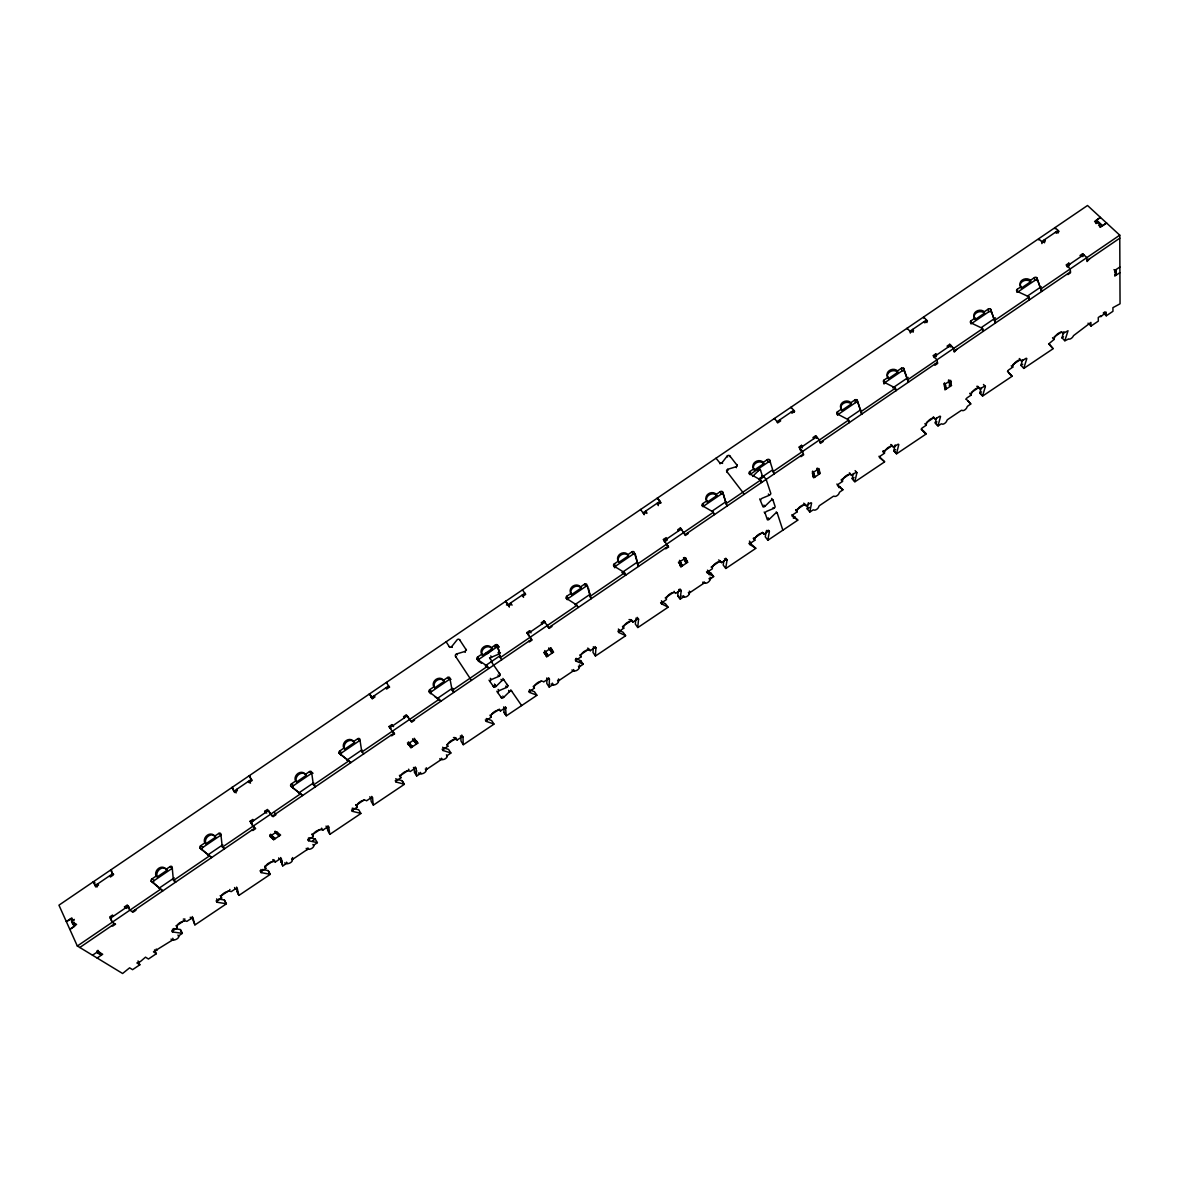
<?xml version="1.0" encoding="UTF-8"?>
<svg xmlns="http://www.w3.org/2000/svg" width="1179" height="1179" viewBox="0 0 1179 1179"><rect width="100%" height="100%" fill="white"/><g stroke="black" fill="none" stroke-linecap="round" stroke-linejoin="round"><path stroke-width="1.5" d="M503.993 707.886L503.964 712.19L506.233 715.668L505.437 706.693M546.968 678.573L546.791 683.452L549.178 687.092L551.949 685.235A1.592 0.781 -34.3 0 1 553.482 684.837A3.169 1.562 -34.3 0 0 556.517 684.041A3.169 1.562 -34.3 0 0 558.448 681.506A1.592 0.781 -34.4 0 1 559.406 680.224L572.847 671.205A1.577 0.781 -34.7 0 1 574.35 670.822A3.169 1.562 -34.8 0 0 577.371 670.04A3.169 1.562 -34.8 0 0 579.316 667.491A1.577 0.781 -34.8 0 1 580.289 666.209L583.237 664.234L580.702 660.682L575.942 658.663M549.105 686.871L549.414 679.06L548.544 677.763M593.302 647.949L592.993 652.444L595.424 656.04L625.651 635.746L623.087 632.239L618.489 630.102M595.366 655.819L595.94 647.831L595.041 646.564M635.776 619.461L635.319 624.03L637.795 627.596L668.095 607.244L665.487 603.781L661.891 601.938M637.751 627.361L638.561 619.226L637.191 617.354M678.205 591.46L677.689 595.587L680.165 598.888L681.226 590.605L679.974 588.955M723.847 560.836L723.213 565.036L725.763 568.529L755.842 548.338L749.859 542.9M725.733 568.278L727.06 559.848L725.778 558.212M766.306 530.918L765.259 536.813L767.853 540.262L797.829 520.145L791.949 514.663M767.838 540.011L769.386 531.434L768.413 530.226M808.381 502.696L807.158 508.694L809.811 512.099L812.523 510.286A1.577 0.752 -39.5 0 1 813.893 509.976A3.154 1.518 -39.6 0 0 816.62 509.387A3.154 1.518 -39.6 0 0 818.742 506.719A1.577 0.752 -39.7 0 1 819.818 505.393L832.963 496.551A1.577 0.752 -39.9 0 1 834.319 496.271A3.154 1.518 -40 0 0 837.016 495.681A3.154 1.518 -40 0 0 839.168 493.014A1.577 0.752 -40.1 0 1 840.244 491.672L842.956 489.845L836.854 484.068M809.796 511.848L811.579 503.124A1.592 0.766 -39.6 0 0 810.061 503.197L806.156 505.82A5.556 2.697 -39.5 0 0 800.777 506.115A5.556 2.697 -39.5 0 0 797.078 511.907L793.172 514.53A1.592 0.766 -39.3 0 0 792.126 516.181L797.711 519.954M853.331 473.472L852.181 478.468L854.878 481.577L856.912 472.691L855.114 470.613M895.2 444.91L893.785 450.54L896.526 453.62L898.796 444.586A1.592 0.752 -41.2 0 0 897.352 444.63L893.476 447.224A5.586 2.653 -41.1 0 0 888.362 447.357A5.586 2.653 -41.1 0 0 884.456 453.267L880.595 455.875A1.592 0.766 -40.9 0 0 879.475 457.555L884.53 461.667M936.48 418.147L935.242 422.73L938.027 425.752L940.533 416.585A1.592 0.752 -42 0 0 939.118 416.6L935.256 419.179A5.6 2.638 -41.8 0 0 930.26 419.238A5.6 2.638 -41.8 0 0 926.267 425.221L922.42 427.8A1.592 0.752 -41.7 0 0 921.285 429.495L926.075 433.784L921.506 429.141M981.311 387.596L979.778 392.828L982.623 395.805L985.379 386.491L983.478 384.487M1022.591 359.89L1020.926 365.21L1023.785 368.438L1053.112 348.733L1049.885 345.3M1023.814 368.143L1026.806 358.681A1.606 0.737 -43.4 0 0 1025.465 358.652L1021.633 361.216A5.63 2.594 -43.3 0 0 1016.887 361.128A5.63 2.594 -43.3 0 0 1012.702 367.214L1008.885 369.779A1.606 0.737 -43.1 0 0 1007.691 371.503M1063.93 331.682L1061.94 337.68L1064.829 340.864L1068.705 338.874A3.213 1.444 -43.9 0 0 1071.136 338.461A3.213 1.444 -43.9 0 0 1073.465 335.691L1090.899 322.442L1091.002 326.052L1098.327 321.13L1098.253 317.519L1100.759 315.825L1100.788 316.738L1106.197 312.184L1106.256 315.81L1112.961 311.3L1112.917 307.66L1120.05 303.799L1119.77 238.202M1064.873 340.584L1068.027 330.754L1062.972 333.48A5.659 2.564 -43.9 0 0 1058.344 333.318A5.659 2.564 -43.9 0 0 1054.07 339.449L1049.045 343.664L1053.053 348.512M716.021 458.218L719.632 462.654A1.636 1.371 -22.3 0 0 722.182 462.507L727.237 456.008A1.636 1.371 -22 0 1 729.801 455.86L737.332 465.631M446.134 641.803L449.258 646.623A1.651 1.385 -37.3 0 0 451.734 646.549L457.113 639.814A1.651 1.385 -36.9 0 1 459.589 639.725L460.193 640.521M486.234 652.96L486.47 653.313A1.606 0.84 -33.5 0 0 488.637 652.827L492.601 648.907M489.005 680.165L493.78 686.989A1.636 0.825 -33.3 0 0 495.976 686.458L501.871 680.696A1.636 0.825 -33.5 0 1 504.067 680.18L507.854 685.647A1.621 0.811 -33.5 0 1 506.557 687.46L498.982 690.717A1.621 0.811 -33.4 0 0 497.7 692.53L501.488 697.894A1.621 0.811 -33.4 0 0 503.669 697.364L509.49 691.675A1.621 0.811 -33.5 0 1 511.657 691.159L521.634 705.587M752.615 476.419L758.583 470.598A1.592 0.811 -39.6 0 1 760.529 470.244L762.68 476.788A1.577 0.811 -39.5 0 1 762.091 478.114M759.718 498.938L762.931 506.69A1.621 0.811 -39.1 0 0 764.906 506.307L771.022 500.412A1.621 0.811 -39.3 0 1 772.982 500.043L775.104 506.528A1.606 0.796 -39.2 0 1 773.66 508.429L766.615 511.362A1.606 0.796 -39 0 0 765.171 513.263L767.323 519.644A1.606 0.796 -39 0 0 769.268 519.261L775.31 513.44A1.606 0.781 -39.1 0 1 777.241 513.071L782.856 530.196M66.348 921.624L71.786 917.91L72.98 920.534M74.306 919.399L71.58 921.492L72.671 923.909L75.191 925.382L76.591 924.424L74.071 922.951L72.671 923.909M1096.043 223.568L1098.327 222.02M1097.973 222.492L1099.874 224.246L1098.563 225.145L1100.641 227.061L1106.565 223.023M69.812 929.303L75.264 925.589L74.071 922.951M162.761 890.911L151.133 881.229A1.739 1.4 -51.3 0 1 151.899 878.989L156.1 876.115A6.057 4.893 -50.9 0 1 158.782 868.26A6.057 4.893 -50.9 0 1 165.9 869.439L167.064 870.235L157.264 876.911L156.1 876.115M165.9 869.439L170.1 866.58A1.724 1.4 -50.7 0 1 172.149 866.919L173.372 880.035L175.656 881.612M211.557 857.634L199.87 848.025A1.724 1.4 -49.7 0 1 200.622 845.785L204.807 842.926A6.013 4.908 -49.4 0 1 207.401 835.145A6.013 4.908 -49.4 0 1 214.578 836.265L215.669 837.105L205.912 843.766L204.807 842.926M214.578 836.265L218.763 833.42A1.71 1.4 -49.1 0 1 220.827 833.745L222.227 846.714L224.408 848.364M290.741 786.098L302.266 795.28L290.741 786.098A1.695 1.415 -46.3 0 1 291.434 783.902L295.605 781.058A5.939 4.922 -45.9 0 1 298.022 773.409A5.939 4.922 -45.9 0 1 305.317 774.441L306.304 775.34L296.592 781.957L295.605 781.058M305.317 774.441L309.487 771.597A1.695 1.415 -45.5 0 1 311.58 771.891L313.334 784.595L315.279 786.393M350.62 762.297L339.051 753.175A1.68 1.415 -44.1 0 1 339.729 750.994L343.87 748.164A5.895 4.937 -43.7 0 1 346.213 740.574A5.895 4.937 -43.7 0 1 353.567 741.562L354.496 742.505L344.813 749.107L343.87 748.164M353.567 741.562L357.709 738.732A1.68 1.415 -43.3 0 1 359.816 739.012L361.761 751.568L363.751 753.823M451.026 679.369A1.665 1.415 -38.6 0 0 449.258 679.487L431.426 691.66A1.665 1.415 -39.6 0 0 430.792 693.783L429.127 691.793A1.665 1.415 -39.5 0 1 429.745 689.656L433.872 686.841A5.836 4.937 -39 0 1 436.038 679.384A5.836 4.937 -39 0 1 443.51 680.283L447.637 677.468A1.665 1.415 -38.5 0 1 449.774 677.719L452.058 689.995L453.679 691.999L453.031 688.507M478.276 660.844L477.009 659.164A1.665 1.415 -36.8 0 1 477.613 657.042L481.725 654.242A5.807 4.937 -36.3 0 1 483.803 646.844A5.807 4.937 -36.3 0 1 491.334 647.698L495.445 644.884A1.665 1.415 -35.8 0 1 497.597 645.134L499.115 647.227A1.651 1.415 -35.8 0 0 496.963 646.991L479.175 659.105A1.665 1.415 -36.8 0 0 478.409 660.859M567.055 599.551L566.288 598.313A1.651 1.415 -31.5 0 1 566.834 596.235L570.931 593.45A5.777 4.922 -31 0 1 572.847 586.184A5.777 4.922 -31 0 1 580.481 586.936L584.578 584.15A1.651 1.415 -30.4 0 1 586.759 584.371L591.033 598.814M634.95 554.012A1.651 1.4 -27.6 0 0 633.167 554.159L615.526 566.185A1.651 1.4 -28.6 0 0 614.79 567.762L613.758 565.964A1.651 1.4 -28.6 0 1 614.288 563.901L618.371 561.13A5.777 4.908 -28.1 0 1 620.198 553.938A5.777 4.908 -28.1 0 1 627.876 554.646L631.959 551.86A1.651 1.4 -27.6 0 1 634.169 552.067L638.517 566.436M702.64 506.557L702.257 505.658A1.651 1.4 -23.6 0 1 702.743 503.639L706.796 500.869A5.762 4.863 -23.1 0 1 708.461 493.809A5.762 4.863 -23.1 0 1 716.257 494.414L720.31 491.658A1.651 1.385 -22.6 0 1 722.55 491.835L726.839 505.717M749.667 474.518L749.313 473.59A1.651 1.385 -21.1 0 1 749.77 471.585L753.808 468.829A5.777 4.849 -20.7 0 1 755.4 461.829A5.777 4.849 -20.7 0 1 763.255 462.404L767.293 459.648A1.651 1.385 -20.3 0 1 769.533 459.81L770.418 462.315A1.651 1.385 -20.2 0 0 768.177 462.153L750.699 474.061A1.651 1.385 -21.1 0 0 750.183 474.606M837.311 414.787L837.046 413.814A1.651 1.371 -17.1 0 1 837.444 411.839L841.467 409.098A5.792 4.79 -16.8 0 1 842.897 402.216A5.792 4.79 -16.8 0 1 850.855 402.702L854.878 399.961A1.651 1.371 -16.4 0 1 857.148 400.094L861.628 413.785L857.148 400.094M884.073 383.691L883.69 382.025A1.665 1.356 -15.2 0 1 884.073 380.065L888.082 377.339A5.807 4.745 -15 0 1 889.423 370.53A5.807 4.745 -15 0 1 897.44 370.958L901.449 368.231A1.665 1.356 -14.6 0 1 903.733 368.349L908.493 382.305M970.818 323.798L970.656 322.751A1.665 1.341 -12.3 0 1 970.995 320.835L974.989 318.124A5.851 4.687 -12.1 0 1 976.183 311.433A5.851 4.687 -12.1 0 1 984.288 311.787L988.267 309.06A1.68 1.341 -11.8 0 1 990.596 309.163L995.253 322.648L990.596 309.163M1017.02 292.318L1016.902 291.242A1.68 1.326 -11 0 1 1017.226 289.341L1021.191 286.63A5.866 4.642 -10.9 0 1 1022.296 280.012A5.866 4.642 -10.9 0 1 1030.475 280.307L1034.44 277.61A1.68 1.326 -10.6 0 1 1036.783 277.684L1041.499 291.11L1036.783 277.684M433.872 686.841L434.712 687.843L444.321 681.285L443.51 680.283M481.725 654.242L482.506 655.273L492.1 648.745L491.334 647.698M570.931 593.45L571.609 594.555L581.144 588.056L580.481 586.936M618.371 561.13L618.975 562.265L628.495 555.795L627.876 554.646M706.796 500.869L707.312 502.077L716.758 495.637L716.257 494.414M753.808 468.829L754.28 470.067L763.697 463.656L763.255 462.404M841.467 409.098L841.835 410.41L851.209 404.014L850.855 402.702M888.082 377.339L888.391 378.68L897.735 372.313L897.44 370.958M974.989 318.124L975.195 319.524L984.48 313.187L984.288 311.787M1021.191 286.63L1021.353 288.074L1030.608 281.752L1030.475 280.307M162.525 890.572L153.462 882.806A1.724 1.4 -51.3 0 1 154.228 880.566L172.399 868.186L170.1 866.58M211.306 857.31L202.095 849.661A1.724 1.4 -49.8 0 1 202.832 847.436L220.945 835.1L218.763 833.42M292.746 787.881A1.695 1.4 -46.3 0 1 293.438 785.686L311.448 773.424A1.695 1.415 -45.5 0 1 313.054 773.247M340.937 755.032A1.68 1.415 -44.2 0 1 341.615 752.865L359.566 740.633A1.68 1.415 -43.3 0 1 360.111 740.368M567.438 599.58A1.651 1.4 -31.5 0 1 568.19 598.446L585.875 586.39A1.651 1.4 -30.4 0 1 587.79 586.317M703.244 506.587A1.651 1.385 -23.6 0 1 703.775 506.042L721.312 494.089A1.651 1.385 -22.6 0 1 723.538 494.266M837.665 414.979A1.651 1.371 -17.1 0 1 838.181 414.448L855.556 402.599A1.651 1.371 -16.3 0 1 857.84 402.732M884.014 383.823A1.651 1.356 -15.2 0 1 884.692 382.748L902.023 370.928A1.665 1.356 -14.6 0 1 904.322 371.046L908.272 381.967M990.979 311.993A1.665 1.341 -11.8 0 0 988.65 311.89L971.422 323.635L970.995 320.835M1037.048 280.587A1.68 1.326 -10.6 0 0 1034.72 280.499L1017.536 292.2L1017.226 289.341M125.136 908.198L124.502 906.887L127.317 904.971L129.823 910.232L133.153 912.148L135.968 910.232L135.172 909.731M132.21 911.75L254.811 828.13L249.992 821.35L252.792 819.434L253.47 820.717M265.334 812.626L264.656 811.358L267.441 809.457L272.246 816.236L393.757 733.367L389.026 726.559L391.796 724.672L393.565 726.603M528.28 634.759L526.836 632.622L529.577 630.75L530.373 631.929M551.492 625.798L551.949 626.506L549.208 628.378L543.976 620.935L541.235 622.807L542.031 623.971M667.27 539.982L664.558 541.839L663.438 539.496L666.15 537.653L667.005 538.774M687.755 532.849L688.109 533.63L685.397 535.487L680.416 527.927L677.704 529.769L678.573 530.889M802.457 446.428L801.528 445.353L798.831 447.195L802.516 451.513M822.839 440.725L823.089 441.565L820.407 443.407L819.376 440.003L815.676 435.714L812.979 437.556L813.908 438.617M936.716 354.894L935.743 353.862L933.061 355.69L936.966 359.816L937.629 363.441L934.962 365.269L934.8 364.37M956.817 349.338L954.297 352.079L953.693 348.409L949.758 344.312L947.091 346.125L948.063 347.157M1069.81 264.155L1068.778 263.168L1066.125 264.98L1070.252 268.915L1070.517 272.806L1067.879 274.619L1067.806 273.646M1089.647 258.761L1087.053 261.532L1086.832 257.611L1082.676 253.691L1080.038 255.504L1081.069 256.477M112.329 922.155L110.472 918.19L128.084 906.194L128.894 906.695M252.159 829.942L252.866 830.502L255.651 828.601L252.851 826.332L250.818 822.515L268.267 810.621L268.959 811.196M407.787 716.552L407.197 715.904L389.91 727.694L390.5 728.327M528.619 634.936L527.779 633.698L544.919 622.011L545.391 622.733M800.703 450.967L799.819 448.226L816.605 436.79L816.988 438.072M953.723 348.645L950.746 345.329L934.033 356.721L934.21 357.635M159.091 888.2L174.256 877.854M207.651 855.099L222.816 844.754M298.685 793.025L313.717 782.768M346.803 760.204L361.85 749.947M437.217 698.558L452.235 688.315M485.276 665.781L500.088 655.686M574.851 604.709L590.016 594.363M621.878 572.64L637.058 562.295M712.249 511.023L725.807 501.782M758.922 479.205L772.068 470.229M848.099 418.398L860.685 409.806M892.827 387.891L908.184 377.427M981.665 327.32L995.533 317.858M1027.395 296.135L1041.234 286.703M1086.994 260.559L1119.829 238.158L1119.755 235.166L1087.524 205.5L58.95 905.177L77.328 946.03L160.432 889.349M209.346 855.998L173.49 880.448L175.789 882.025M349.013 760.764L313.467 784.993L315.427 786.791M361.909 751.966L439.384 699.132M487.443 666.356L452.22 690.378L453.841 692.382M500.22 657.646L577.017 605.269M589.736 596.603L624.649 572.788M637.323 564.151L713.442 512.246M726.043 503.654L760.661 480.045L761.56 482.52M773.218 471.482L848.674 420.019L849.381 422.627M907.933 379.623L982.726 328.602L983.124 331.402M1119.755 235.166L1041.47 288.546L1041.735 291.434M77.328 946.03L79.848 947.459L114.628 923.746M411.044 721.577L531.478 639.431L526.836 632.622M803.326 454.033L684.97 534.75L683.894 532.392M820.142 442.552L937.423 362.321M954.15 351.165L1070.458 271.848M274.486 812.302L275.857 814.822L273.071 816.723L268.267 810.621M393.005 731.466L394.493 733.913L391.723 735.799L391.133 735.165M663.438 539.496L668.508 547.012L665.796 548.854L665.413 548.088M94.998 884.957L96.044 884.25M370.663 697.393L371.989 696.804M506.454 605.019L507.633 604.208L506.896 603.117M94.895 882.614L93.465 881.7L95.263 885.562L112.683 873.713L113.685 874.376M232.956 788.161L232.071 787.41L234.061 791.138L251.319 779.393L252.011 779.982M506.159 602.042L505.658 601.305L508.002 604.739L524.964 593.199L525.451 593.936M658.044 499.248L657.469 498.039L660.004 501.311L643.189 512.762L644.161 514.737M508.65 605.977L511.362 604.134L510.581 602.985L512.054 605.166M840.273 486.721L838.917 487.634M280.779 862.276L282.37 861.201M414.551 772.481L416.835 770.948M579.405 661.832L580.879 660.844M709.139 574.748L711.188 573.377M793.349 518.229L795.221 516.977M807.173 508.945L809.384 507.471M854.053 477.48L852.196 478.733L854.878 481.843L884.633 461.859L878.974 456.273M895.627 449.567L893.785 450.82L896.512 453.886L926.163 433.975L923.393 430.939M936.907 421.876L935.227 422.996L938.012 426.032L940.695 424.219A1.592 0.737 -41.9 0 1 941.992 423.968A3.183 1.488 -41.9 0 0 944.571 423.467A3.183 1.488 -41.9 0 0 946.796 420.741A1.592 0.737 -42 0 1 947.901 419.385L960.914 410.646A1.592 0.737 -42.2 0 1 962.197 410.395A3.183 1.474 -42.3 0 0 964.746 409.924A3.183 1.474 -42.3 0 0 966.986 407.182A1.592 0.737 -42.3 0 1 968.121 405.812L970.803 404.014L967.885 400.816M981.591 391.87L979.764 393.108L982.593 396.085L1012.024 376.322L1009.15 373.375M1020.896 365.49L1022.738 364.252M1061.896 337.96L1063.561 336.855M1104.119 312.391L1104.959 311.831M309.738 837.753L315.132 838.932L317.402 842.72L314.557 844.621A1.636 0.781 -29.6 0 0 313.702 845.829A3.272 1.562 -29.5 0 1 311.963 848.261A3.272 1.562 -29.5 0 1 308.633 849.234A1.636 0.781 -29.5 0 0 306.967 849.72L293.217 858.946A1.636 0.781 -29.2 0 0 292.363 860.154A3.286 1.562 -29.1 0 1 290.653 862.571A3.286 1.562 -29.1 0 1 287.293 863.559A1.636 0.781 -29.1 0 0 285.598 864.06L282.768 865.976L280.027 858.651M444.188 748.017L448.565 749.387L450.953 753.042L448.153 754.928A1.606 0.781 -32.1 0 0 447.239 756.166A3.213 1.562 -32.1 0 1 445.397 758.657A3.213 1.562 -32.1 0 1 442.228 759.527A1.606 0.781 -32 0 0 440.637 759.969L427.049 769.091A1.606 0.781 -31.7 0 0 426.135 770.344A3.213 1.562 -31.6 0 1 424.322 772.82A3.213 1.562 -31.6 0 1 421.124 773.704A1.606 0.781 -31.6 0 0 419.518 774.146L416.703 776.047L414.463 772.274L414.197 768.148M79.804 947.489L122.616 973.5L129.602 967.841L132.579 969.669L139.844 964.79L136.897 962.948L140.36 961.578L145.518 957.156L148.436 959.028L156.365 953.693L153.462 951.821L171.795 940.474A1.68 0.766 -27.2 0 1 173.549 939.928A3.36 1.547 -27.2 0 0 177.056 938.852A3.36 1.547 -27.2 0 0 178.677 936.494A1.68 0.766 -27.3 0 1 179.488 935.315L182.347 933.4L180.49 929.583M707.621 571.255L711.055 573.2L713.708 576.619L710.966 578.462A1.577 0.766 -37.5 0 0 709.95 579.773A3.154 1.547 -37.5 0 1 707.901 582.397A3.154 1.547 -37.5 0 1 705.042 583.06A1.577 0.766 -37.4 0 0 703.612 583.399L690.319 592.33A1.577 0.766 -37.1 0 0 689.302 593.641A3.154 1.547 -37 0 1 687.269 596.235A3.154 1.547 -37 0 1 684.395 596.928A1.577 0.766 -37 0 0 682.95 597.281L680.209 599.124L677.733 595.837M92.493 955.226L98.108 951.453L99.684 952.426L98.284 953.369L97.091 950.731M1119.873 267.029L1114.715 270.477L1114.73 272.408L1116.027 271.553L1113.978 269.623M275.385 831.298L276.741 833.804L278.126 832.875L276.829 831.74L269.903 836.383L271.199 837.517L272.585 836.589M412.915 739.189L414.389 741.606L415.745 740.677L414.669 739.41L407.816 744.008L408.907 745.275L410.277 744.347M543.873 652.326L545.052 654.065L546.408 653.151L544.742 650.587M545.052 654.065L544.182 652.665L550.961 648.126L551.816 649.526L550.475 650.44L549.281 648.701M678.411 562.206L679.679 563.871L681.02 562.972M685.028 560.29L686.37 559.391L685.706 557.859L679.001 562.339L679.679 563.871M818.093 471.143L819.42 470.259L818.963 468.594L812.331 473.044L812.803 474.695L814.114 473.811L812.316 471.674M949.67 382.983L950.981 382.114L950.731 380.331L944.173 384.722L944.438 386.491L945.75 385.621L943.834 383.588M813.024 475.24L814.011 474.577M271.671 835.926L270.374 834.791L272.393 838.564L273.779 837.635M277.935 834.85L279.305 833.921L280.602 835.056L273.69 839.684L272.393 838.564M411.265 745.511L409.909 746.425L410.985 747.692L417.808 743.124L416.334 740.721M415.376 742.77L416.732 741.856L417.808 743.124M547.203 654.433L545.862 655.332L546.732 656.732L553.482 652.208L552.612 650.808L551.271 651.722M685.087 558.993L684.424 557.475L686.974 560.791L685.633 561.69L684.365 560.025M814.542 475.314L813.23 476.198L813.687 477.834L820.289 473.413L819.832 471.777L818.506 472.661M946 387.243L944.688 388.112L944.954 389.881L951.482 385.504L949.316 381.701M949.92 384.619L951.217 383.735M1116.041 273.307L1114.759 274.176L1114.774 276.092L1119.917 272.644M97.105 958.026L102.706 954.268L101.129 953.31L99.729 954.238L97.931 950.303M679.693 565.124L680.961 566.79L687.622 562.309L686.974 560.791M176.157 925.736A5.895 2.756 -27.3 0 0 176.364 925.898L184.572 920.401M228.859 890.69L220.679 896.158L221.652 898.059L217.555 900.8A1.665 0.781 -27.9 0 0 216.877 902.215L226.132 903.718L224.216 899.96L218.439 899.017M264.656 866.359A5.792 2.771 -28.8 0 0 264.848 866.536L272.983 861.083M317.166 842.602L308.515 840.73A1.651 0.796 -29.5 0 1 309.252 839.271L313.305 836.545L312.288 834.703L320.393 829.264M364.193 799.878L356.117 805.301L357.163 807.114L353.125 809.826A1.636 0.796 -30.3 0 0 352.344 811.314L360.73 813.363M407.831 770.594L399.784 776.003L400.86 777.801L396.837 780.498A1.621 0.796 -31.2 0 0 396.026 781.986L404.132 784.212L401.995 780.645L396.94 779.245M448.035 743.625L456.052 738.246L457.172 740.014L461.181 737.317A1.606 0.796 -32.5 0 1 463.008 737.052L463.2 744.553M491.378 714.548L499.365 709.183L500.5 710.922L504.494 708.255A1.606 0.796 -33.3 0 1 506.292 708.004M541.19 681.123L533.232 686.458L534.396 688.182L530.403 690.865A1.592 0.796 -33.9 0 0 529.518 692.412L536.769 695.168M581.144 654.316L589.073 648.995L590.266 650.69L594.231 648.037A1.592 0.781 -35.2 0 1 595.94 647.831M665.221 597.915L673.091 592.624M711.114 567.114L720.266 560.983L721.533 562.604L725.453 559.981A1.592 0.781 -37.9 0 1 727.06 559.848M755.71 548.161L749.859 544.536A1.592 0.781 -38.5 0 1 750.89 542.9L754.796 540.277L753.514 538.67L762.621 532.554A5.556 2.712 -38.6 0 0 762.518 532.318M797.078 511.907L795.751 510.315L804.844 504.229A5.556 2.697 -39.5 0 0 804.741 503.993M856.912 472.691A1.592 0.766 -40.5 0 0 855.423 472.75L851.547 475.358L850.206 473.796L841.143 479.868L842.499 481.43L838.608 484.038A1.592 0.766 -40.2 0 0 837.532 485.704L842.838 489.653M884.456 453.267L883.086 451.734L892.105 445.677L893.476 447.224M926.37 422.686L933.856 417.661L935.256 419.179M971.275 392.563L978.732 387.552L980.162 389.055L983.993 386.476A1.606 0.737 -42.7 0 1 985.379 386.491M1012.746 364.724L1020.189 359.742L1021.633 361.216M1054.085 336.988L1061.483 332.021L1062.972 333.48M173.681 928.566L180.225 929.494L182.097 933.296L172.547 931.97A1.68 0.781 -27.2 0 1 173.195 930.57L177.307 927.814A5.895 2.741 -27.3 0 1 179.606 922.877A5.895 2.741 -27.3 0 1 186.871 921.389L190.969 918.647A1.68 0.781 -27.5 0 1 193.032 918.22L194.8 924.749M236.213 888.539L238.806 895.215L237.288 888.524A1.665 0.781 -28.2 0 0 235.269 888.922L231.187 891.648A5.851 2.756 -28 0 0 224.054 893.048A5.851 2.756 -28 0 0 221.652 898.059M262.46 869.483L268.046 870.544L270.02 874.258L261.045 872.578A1.651 0.781 -28.7 0 1 261.767 871.134L265.835 868.407A5.792 2.771 -28.8 0 1 268.34 863.337A5.792 2.771 -28.8 0 1 275.341 862.026L279.408 859.299A1.651 0.796 -29 0 1 281.398 858.931L282.636 865.784M313.305 836.545A5.748 2.771 -29.7 0 1 315.928 831.416A5.748 2.771 -29.7 0 1 322.766 830.193L326.834 827.481A1.636 0.796 -29.8 0 1 328.779 827.127L329.752 834.157M373.257 804.948L372.535 797.756A1.621 0.796 -30.7 0 0 370.633 798.08L366.595 800.792A5.703 2.771 -30.5 0 0 359.875 801.926A5.703 2.771 -30.5 0 0 357.163 807.114M416.614 775.826L416.143 768.487A1.621 0.796 -31.5 0 0 414.286 768.782L410.248 771.493A5.674 2.771 -31.3 0 0 403.675 772.54A5.674 2.771 -31.3 0 0 400.86 777.801M450.761 752.909L442.965 750.492A1.606 0.796 -32.1 0 1 443.79 748.989L447.814 746.292A5.644 2.771 -32.3 0 1 450.732 740.972A5.644 2.771 -32.3 0 1 457.172 740.014M493.839 723.98L486.323 721.401A1.606 0.796 -33 0 1 487.178 719.868L491.171 717.186A5.615 2.771 -33.2 0 1 494.207 711.807A5.615 2.771 -33.2 0 1 500.5 710.922M549.414 679.06A1.592 0.796 -34.2 0 0 547.66 679.281L543.681 681.948A5.6 2.771 -34.1 0 0 537.506 682.744A5.6 2.771 -34.1 0 0 534.396 688.182M583.074 664.072L576.118 661.139A1.592 0.796 -34.9 0 1 577.032 659.562L581.011 656.909A5.571 2.756 -35 0 1 584.239 651.397A5.571 2.756 -35 0 1 590.266 650.69M625.489 635.584L618.813 632.489A1.592 0.781 -35.8 0 1 619.756 630.898L623.72 628.245A5.571 2.756 -35.9 0 1 627.036 622.689A5.571 2.756 -35.9 0 1 632.931 622.055L636.881 619.402A1.592 0.781 -36.1 0 1 638.561 619.226M667.948 607.082L661.537 603.81A1.592 0.781 -36.6 0 1 662.51 602.204L666.459 599.566A5.556 2.741 -36.8 0 1 669.878 593.951A5.556 2.741 -36.8 0 1 675.641 593.405L679.576 590.753A1.592 0.781 -37 0 1 681.226 590.605M713.575 576.457L707.444 572.994A1.592 0.781 -37.6 0 1 708.446 571.388L712.381 568.75A5.556 2.726 -37.8 0 1 715.904 563.061A5.556 2.726 -37.8 0 1 721.533 562.604M754.796 540.277A5.556 2.712 -38.6 0 1 758.421 534.544A5.556 2.712 -38.6 0 1 763.918 534.161L767.824 531.537A1.592 0.766 -38.8 0 1 769.386 531.434M980.162 389.055A5.615 2.609 -42.6 0 0 975.298 389.041A5.615 2.609 -42.6 0 0 971.201 395.068L967.355 397.647A1.606 0.752 -42.4 0 0 966.19 399.357M312.538 840.951L315.368 839.05M1096.573 222.743L1096.514 220.046L1100.464 217.408L1094.584 221.475L1096.662 223.376M1106.521 222.993L1102.571 225.631L1096.514 220.046M66.481 921.713L70.725 918.868L73.982 920.917M69.929 929.391L74.189 926.547L70.725 918.868M489.889 681.491A1.651 0.84 -33.3 0 1 491.186 679.664L498.864 676.363A1.651 0.84 -33.5 0 0 500.161 674.535L499.292 673.209M492.395 661.905L490.361 658.958A1.592 0.825 -33.5 0 1 491.614 657.16L499.056 654.006A1.592 0.825 -33.7 0 0 500.397 652.547M763.741 477.009L763.447 476.124L766.144 479.396L770.786 493.338A1.636 0.811 -39.3 0 1 769.327 495.268L762.179 498.231A1.636 0.811 -39.2 0 0 760.72 500.161M759.969 479.205L760.838 478.851M727.222 472.47L726.853 471.541A1.636 1.371 -22.1 0 1 727.738 469.316L736.02 466.766A1.636 1.371 -21.7 0 0 736.904 464.555M471.423 680.401L455.521 656.29A1.651 1.4 -37.4 0 1 456.553 653.962L464.747 651.501A1.651 1.4 -37 0 0 465.764 649.172L459.589 639.725M352.889 808.322L358.637 809.737L360.951 813.481L329.855 834.349L327.703 830.502L327.143 826.553M530.845 690.349L534.455 691.719L536.946 695.315L506.307 715.874L504.037 712.411M1016.902 291.242L1028.781 296.725L1029.075 299.584M970.656 322.751L982.387 328.351L982.785 331.152M883.69 382.025L895.141 387.847L895.745 390.514M837.046 413.814L848.349 419.753L849.057 422.362M749.313 473.59L760.337 479.779L761.251 482.24M702.257 505.658L713.133 511.966L714.459 514.633M111.946 925.574L112.771 926.06L115.571 924.144L112.182 922.258L109.721 916.967L112.536 915.051L113.155 916.363M96.722 952.381L101.32 955.196L100.112 952.573M110.472 918.19L111.504 918.809M613.758 565.964L624.354 572.508L625.872 575.057M622.556 572.906L625.577 574.777M124.502 906.887L126.919 908.405M95.263 885.562L97.312 886.859M566.288 598.313L576.723 604.989L578.358 607.465M111.666 870.397L110.855 869.866L112.683 873.713M151.133 881.229L153.462 882.806M151.899 878.989L154.228 880.566M477.009 659.164L487.163 666.061L488.99 668.419M478.571 661.227L481.474 663.202M485.807 666.15L488.695 668.125M429.127 691.793L441.049 701.122M435.066 696.804L440.769 700.812M199.87 848.025L202.095 849.661M200.622 845.785L202.832 847.436M339.051 753.175L350.885 762.607M224.541 848.777L222.359 847.126L300.527 793.821L302.517 795.589M250.818 822.515L251.687 823.237M249.992 821.35L252.1 823.06M234.061 791.138L236.183 792.892M264.656 811.358L266.719 813.083M250.508 783.151L248.415 781.368L249.093 782.605L251.849 780.719L249.167 775.782L250.184 776.445M291.434 783.902L293.438 785.686M309.487 771.597L311.448 773.424M1055.028 227.606L1059.081 231.438L1056.472 233.221L1055.456 232.263M1103.279 312.951L1106.256 315.81M1088.04 323.179L1091.002 326.052M966.176 399.121L970.715 403.807M339.729 750.994L341.615 752.865M1054.07 339.449L1052.596 337.99A5.659 2.564 -43.9 0 1 1052.596 337.695M1011.258 365.726L1012.702 367.214M357.709 738.732L359.566 740.633M1009.077 373.153L1011.95 376.116L1007.485 371.429M923.835 321.808L924.793 322.81L927.446 321.012L923.599 317.004L923.835 318.168M971.201 395.068L969.786 393.565A5.615 2.623 -42.6 0 1 969.757 393.285M949.066 380.08L950.981 382.114M948.447 380.198L950.186 386.388L949.228 385.371M949.567 383.484L951.482 385.504M944.526 382.821L946.265 389.011L944.6 387.228M389.026 726.559L390.794 728.489M392.121 731.363L394.493 733.913M924.881 423.688L926.267 425.221M369.322 694.048L371.857 696.583M372.535 698.513L371.636 697.526L388.598 685.986L389.63 687.151M385.872 687.843L386.594 689.037L389.335 687.165L386.417 682.435L387.154 683.26M413.947 719.603L414.507 720.251L411.751 722.137L406.313 714.783L403.557 716.67L404.294 717.878M791.08 412.134L791.993 413.181L794.661 411.368L791.05 407.182L791.463 408.479M779.746 419.842L780.645 420.903L777.978 422.716L774.397 418.501L774.691 419.356M817.607 468.137L819.42 470.259M799.819 448.226L802.575 451.454L803.651 454.829L800.968 456.671L800.688 455.831M816.723 468.417L818.978 474.297L817.622 472.705M812.744 471.084L815.013 476.95L812.979 474.562M1048.632 343.811L1049.384 344.71M429.745 689.656L431.426 691.66M804.844 504.229L806.156 505.82M759.232 468.682L760.367 470.053M758.804 468.151L760.529 470.244M757.611 469.419L758.583 470.598M761.722 475.623L762.68 476.788M760.308 477.51L761.103 478.482M768.325 494.045L769.327 495.268M771.655 498.422L772.982 500.043M772.997 507.618L773.66 508.429M776.254 511.863L777.241 513.071M763.918 505.098L764.906 506.307M764.169 512.054L765.171 513.263M768.119 517.846L769.268 519.261M726.853 471.541L744.303 494.281M766.851 530.329L767.824 531.537M762.621 532.554L763.918 534.161M447.637 677.468L449.258 679.487M749.431 541.087L750.89 542.9M748.886 543.327L749.859 544.536M724.495 558.758L725.453 559.981M455.521 656.29L456.229 657.189M657.337 498.142L660.726 502.505L658.029 504.332L657.189 503.241L658.309 505.629M456.553 653.962L457.26 654.876M449.258 646.623L449.862 647.404M707.503 570.15L708.446 571.388M706.501 571.771L707.444 572.994M710.023 577.238L710.966 578.462M451.734 646.549L452.338 647.33M709.006 578.55L709.95 579.773M704.099 581.837L705.042 583.06M685.087 557.726L686.37 559.391M686.355 560.659L687.622 562.309M702.669 582.175L703.612 583.399M683.511 557.638L686.296 563.208L685.441 562.103M640.536 509.564L643.896 513.956L646.593 512.113L645.753 511.023L646.903 513.396M679.502 560.334L682.287 565.891L681.02 564.225M666.798 544.757L668.508 547.012M680.357 562.707L681.624 564.373L680.283 565.272L680.961 566.79M464.747 651.501L465.337 652.267M689.391 591.106L690.319 592.33M688.374 592.403L689.302 593.641M465.764 649.172L466.457 650.086M683.466 595.704L684.395 596.928M678.647 589.515L679.576 590.753M682.022 596.043L682.95 597.281M477.613 657.042L479.175 659.105M661.434 600.759L662.51 602.204M660.608 602.572L661.537 603.81M635.967 618.15L636.881 619.402M632.931 622.055L631.723 620.375L622.497 626.565L623.72 628.245M501.738 659.724L500.058 657.263L497.597 645.134M495.445 644.884L496.963 646.991M618.4 629.011L619.756 630.898M617.914 631.222L618.813 632.489M593.332 646.755L594.231 648.037M500.161 674.535L491.289 661.699M581.011 656.909L579.817 655.2A5.571 2.771 -35 0 1 579.714 654.979M576.148 658.295L577.032 659.562M579.405 664.941L580.289 666.209M575.234 659.857L576.118 661.139M578.432 666.223L579.316 667.491M522.459 589.883L525.613 594.437L522.901 596.279L522.12 595.144L523.564 597.326M573.48 669.539L574.35 670.822M571.962 669.923L572.847 671.205M550.637 647.787L551.816 649.526M552.288 650.484L553.482 652.208M548.81 647.875L552.126 653.107L551.138 651.663M546.702 653.8L548.088 655.819L545.538 651.751M528.885 641.214L529.356 641.921L532.097 640.05L527.779 633.698M545.538 654.993L546.732 656.732M505.526 601.408L509.343 607.008M558.537 678.942L559.406 680.224M508.002 604.739L509.24 606.551M557.564 680.224L558.448 681.506M552.317 683.127L553.482 684.837M551.079 683.953L551.949 685.235M546.791 677.999L547.66 679.281M529.577 630.75L531.022 632.887M496.565 646.652L499.395 650.823M529.533 689.568L530.403 690.865M528.649 691.115L529.518 692.412M498.069 652.518L499.056 654.006M490.773 655.878L491.614 657.16M489.521 657.676L490.361 658.958M506.985 684.336L507.854 685.647M510.787 689.848L511.657 691.159M502.902 678.411L504.067 680.18M508.621 690.363L509.49 691.675M500.987 679.384L501.871 680.696M506.557 687.46L505.688 686.134M497.98 675.036L498.864 676.363M494.679 684.483L495.843 686.237M502.814 696.052L503.669 697.364M498.113 689.406L498.982 690.717M494.443 684.115L495.976 686.458M490.317 678.323L491.186 679.664M500.633 696.583L501.488 697.894M497.7 692.53L496.831 691.218M492.91 685.662L493.78 686.989M543.976 620.935L545.376 623.101M547.203 625.607L548.603 627.759L667.992 546.334L666.872 544.005M503.639 706.943L504.494 708.255M491.171 717.186L490.051 715.432A5.615 2.771 -33.2 0 1 489.919 715.226M487.178 719.868L486.337 718.556L491.584 720.502L494.03 724.127L463.288 744.774L460.989 741.046L460.856 736.359M485.335 719.868L486.323 721.401M461.755 735.062L463.008 737.052M460.341 735.991L461.181 737.317M446.708 744.524L447.814 746.292M442.7 747.206L443.79 748.989M446.414 754.84L447.239 756.166M442.14 749.166L442.965 750.492M441.403 758.2L442.228 759.527M439.811 758.642L440.637 759.969M566.834 596.235L568.19 598.446M407.197 715.904L409.452 719.544M414.271 738.275L415.745 740.677M415.524 742.534L416.452 744.037L412.562 739.115M426.238 767.765L427.049 769.091M411.618 745.57L412.355 746.779L408.45 741.871M425.324 769.003L426.135 770.344M409.526 745.29L410.985 747.692M407.433 742.858L408.907 745.275M374.229 695.757L374.951 696.951L372.21 698.823L369.469 693.959M391.796 724.672L392.533 725.896M420.313 772.378L421.124 773.704M415.2 766.925L416.143 768.487M418.707 772.82L419.518 774.146M413.461 767.441L414.286 768.782M402.201 780.778L404.338 784.344L373.36 805.139L371.149 801.337L370.795 797.756M395.761 778.7L396.837 780.498M395.23 780.645L396.026 781.986M584.578 584.15L585.875 586.39M371.753 796.4L372.535 797.756M369.838 796.724L370.633 798.08M352.212 808.234L353.125 809.826M351.563 809.944L352.344 811.314M327.998 825.757L328.779 827.127M326.052 826.096L326.834 827.481M322.766 830.193L321.749 828.351A5.748 2.771 -29.6 0 0 321.543 828.189M312.936 844.459L313.702 845.829M308.485 837.886L309.252 839.271M307.748 839.345L308.515 840.73M307.881 847.863L308.633 849.234M306.201 848.349L306.967 849.72M614.288 563.901L615.526 566.185M249.314 775.694L251.319 779.393M292.466 857.56L293.217 858.946M278.2 834.113L279.217 835.985L274.766 831.416M291.611 858.769L292.363 860.154M274.398 837.503L275.075 838.755L270.61 834.201M286.541 862.173L287.293 863.559M272.349 837.178L273.69 839.684M284.861 862.674L285.598 864.06M269.858 835.012L271.199 837.517M280.646 857.531L281.398 858.931M278.657 857.899L279.408 859.299M236.684 789.355L237.347 790.593L234.577 792.465L231.939 787.513M275.341 862.026L274.339 860.169A5.792 2.771 -28.8 0 0 272.791 859.653M268.281 870.662L270.256 874.376L238.939 895.392L237.008 891.648M264.848 866.536L265.835 868.407M260.898 869.498L261.767 871.134M260.058 870.706L261.045 872.578M631.959 551.86L633.167 554.159M236.566 887.109L237.288 888.524M234.547 887.507L235.269 888.922M224.467 900.063L226.383 903.821L194.948 924.94L192.044 917.704M216.597 898.899L217.555 900.8M216.155 900.8L216.877 902.215M192.206 916.555L193.032 918.22M190.261 917.218L190.969 918.647M640.683 509.461L641.067 510.256M176.364 925.898L177.307 927.814M177.97 935.065L178.677 936.494M172.502 929.126L173.195 930.57M171.854 930.54L172.547 931.97M665 541.692L664.425 540.527L681.359 528.988L681.801 529.975M172.738 938.263L173.549 939.928M171.102 939.044L171.795 940.474M156.232 949.036L156.91 950.466M154.537 949.876L156.365 953.693M128.084 906.194L129.955 910.144M110.723 869.969L113.155 875.098L110.369 876.999L109.765 875.702M660.004 501.311L660.859 503.109M138.046 960.944L139.844 964.79M97.916 883.764L98.52 885.061L95.735 886.947L93.333 881.789M680.416 527.927L681.506 530.285M702.743 503.639L703.775 506.042M720.31 491.658L721.312 494.089M727.03 506.071L722.55 491.835M720.001 463.583L719.632 462.654M722.182 462.507L722.55 463.435M719.75 462.964L720.06 463.73M727.738 469.316L728.106 470.244M727.237 456.008L727.59 456.951M729.801 455.86L730.155 456.804M736.963 464.703L737.273 465.484M736.02 466.766L736.389 467.695M749.77 471.585L750.699 474.061M767.293 459.648L768.177 462.153M773.011 471.128L774.102 473.973M777.447 422.73L777.094 421.655L793.762 410.321L794.307 412.046M801.528 445.353L802.339 447.902M769.533 459.81L773.896 473.619M815.676 435.714L816.457 438.279M812.773 475.417L813.23 477.009M837.444 411.839L838.181 414.448M854.878 399.961L855.556 402.599M861.849 414.124L861.171 411.5L895.48 388.112L896.069 390.78M635.363 554.366L638.325 566.067M588.468 588.292L590.856 598.446M884.073 380.065L884.692 382.748M901.449 368.231L902.023 370.928M903.733 368.349L904.322 371.046M907.299 329.147L907.108 328.234L910.91 332.257L913.548 330.459L912.605 329.457L913.15 332.213M910.335 333.082L909.952 331.255L926.488 320.01L926.959 322.56M935.743 353.862L936.244 356.603M950.746 345.329L950.893 346.258M949.758 344.312L950.23 347.068M988.267 309.06L988.65 311.89M995.489 322.972L995.12 320.157L1029.12 296.975L1029.414 299.834M1034.44 277.61L1034.72 280.499M1038.787 239.956L1038.67 238.733L1042.693 242.579L1045.316 240.796L1044.314 239.838L1044.565 242.786M1041.868 243.581L1041.691 241.621L1058.079 230.465L1058.27 232.941M1055.043 227.606L1055.131 228.844M1067.231 266.94L1067.157 265.968L1083.722 254.679L1083.781 255.651M1068.778 263.168L1068.985 266.1M1082.676 253.691L1082.853 256.639M1099.874 224.246L1100.007 227.238M1116.012 269.623L1116.056 275.238M157.264 876.911A6.057 4.878 -51 0 1 159.946 869.056A6.057 4.878 -51 0 1 167.064 870.235M205.912 843.766A6.013 4.893 -49.4 0 1 208.491 835.985A6.013 4.893 -49.4 0 1 215.669 837.105M296.592 781.957A5.924 4.922 -45.9 0 1 299.009 774.308A5.924 4.922 -45.9 0 1 306.304 775.34M344.813 749.107A5.895 4.937 -43.7 0 1 347.142 741.517A5.895 4.937 -43.7 0 1 354.496 742.505M434.712 687.843A5.836 4.937 -39 0 1 436.864 680.401A5.836 4.937 -39 0 1 444.321 681.285M482.506 655.273A5.807 4.937 -36.3 0 1 484.569 647.89A5.807 4.937 -36.3 0 1 492.1 648.745M571.609 594.555A5.777 4.922 -31 0 1 573.51 587.304A5.777 4.922 -31 0 1 581.144 588.056M618.975 562.265A5.762 4.908 -28.1 0 1 620.802 555.088A5.762 4.908 -28.1 0 1 628.495 555.795M707.312 502.077A5.762 4.863 -23.1 0 1 708.977 495.018A5.762 4.863 -23.1 0 1 716.758 495.637M1021.353 288.074A5.866 4.642 -10.8 0 1 1022.458 281.457A5.866 4.642 -10.8 0 1 1030.608 281.752M975.195 319.524A5.836 4.672 -12.1 0 1 976.374 312.848A5.836 4.672 -12.1 0 1 984.48 313.187M888.391 378.68A5.807 4.745 -14.9 0 1 889.732 371.871A5.807 4.745 -14.9 0 1 897.735 372.313M841.835 410.41A5.792 4.775 -16.8 0 1 843.25 403.527A5.792 4.775 -16.8 0 1 851.209 404.014M754.28 470.067A5.762 4.834 -20.7 0 1 755.857 463.082A5.762 4.834 -20.7 0 1 763.697 463.656M494.605 646.962A1.606 0.84 -33.6 0 1 495.003 646.696M842.499 481.43A5.571 2.682 -40.3 0 1 846.301 475.579A5.571 2.682 -40.3 0 1 851.547 475.358M976.787 386.314A5.615 2.623 -42.6 0 1 978.732 387.552M1019.304 358.534A5.63 2.594 -43.3 0 1 1020.189 359.742M795.751 510.315A5.556 2.697 -39.5 0 1 795.678 509.77M803.651 503.212A5.556 2.697 -39.5 0 1 803.945 503.3M933.37 416.776A5.586 2.638 -41.9 0 1 933.694 417.174M891.766 444.999A5.571 2.667 -41.1 0 1 892.105 445.677M883.086 451.734A5.571 2.667 -41.1 0 1 883.086 450.82M890.72 444.527A5.571 2.667 -41.1 0 1 891.044 444.586M849.366 472.838A5.556 2.682 -40.3 0 1 850.206 473.796M719.986 560.556A5.556 2.726 -37.8 0 1 720.266 560.983M718.571 560.01A5.556 2.726 -37.8 0 1 718.939 560.04M753.514 538.67A5.556 2.712 -38.6 0 1 753.41 538.125M629.026 619.609A5.556 2.756 -35.9 0 1 629.468 619.535M630.618 619.594A5.556 2.756 -35.9 0 1 631.59 620.169M674.108 591.327A5.556 2.741 -36.8 0 1 674.27 591.534M587.555 648.185A5.571 2.771 -35 0 1 588.233 648.332M453.458 737.612A5.644 2.785 -32.3 0 1 455.875 738.054M399.637 775.797A5.674 2.785 -31.3 0 1 399.445 775.296M408.479 769.239A5.674 2.785 -31.3 0 1 408.98 769.519M355.955 805.11A5.703 2.785 -30.5 0 1 355.749 804.623M312.288 834.703A5.748 2.771 -29.6 0 1 311.89 834.039M220.488 895.996A5.836 2.756 -28 0 1 220.222 895.554M229.713 889.497A5.836 2.756 -28 0 1 229.979 889.614M183.305 919.104A5.895 2.756 -27.3 0 1 185.074 919.134"/></g></svg>
